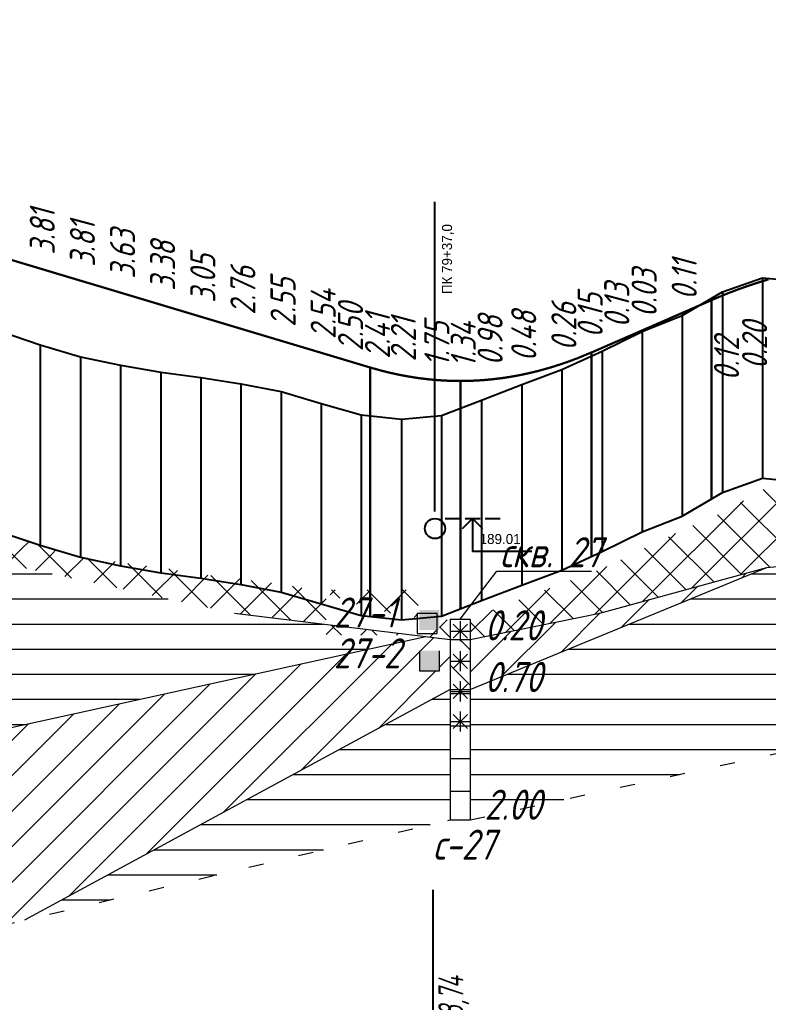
# Model space of a CAD drawing. Extents: x 2172 to 5772, y -842 to -248.
# Drawn here: x 4102.5 to 4177.2, y -550.6 to -452.6 of the extents above; entities that cross this region are included whole.
import ezdxf

# ---------------------------------------------------------------- set-up
doc = ezdxf.new("R2010")
doc.units = 0
doc.header["$MEASUREMENT"] = 0
for name, pattern in [('CONTI', [0]), ('STROT', [1.7, 0.5, -1.2]), ('TP0', [0])]:
    doc.linetypes.add(name, pattern=pattern)
doc.layers.get('0').update_dxf_attribs({"linetype": 'CONTINUOUS'})
doc.layers.add('геология', color=7, linetype='CONTINUOUS', lineweight=20)
doc.layers.add('КРАСНЫЙ_ПРОФИЛЬ', color=1, linetype='CONTINUOUS', lineweight=30)
for name, color, linetype in [('ДИНАМИЧЕСКИЕ_КОММУНИКАЦИИ', 7, 'CONTINUOUS'), ('РАБОЧИЕ_ОТМЕТКИ', 1, 'CONTINUOUS'), ('ЧЕРНЫЙ_ПРОФИЛЬ', 7, 'CONTINUOUS')]:
    doc.layers.add(name, color=color, linetype=linetype)
doc.styles.add('eskd', font='spds.shx', dxfattribs={"width": 1.2, "oblique": 15})
doc.styles.add('ГОСТ', font='gost.TTF', dxfattribs={"oblique": 15, "height": 1})
pattern_1 = [(45, (2171.596, -930.374), (-1.767767, 1.767767), []), (135, (2171.596, -930.374), (-1.767767, -1.767767), [])]
pattern_2 = [(180, (2171.596, -930.374), (-4e-16, -2.5), [])]

# ---------------------------------------------------------------- blocks, each defined once
blk = doc.blocks.new('*U23')
at = {"layer": 'ДИНАМИЧЕСКИЕ_КОММУНИКАЦИИ', "color": 0}
blk.add_circle((0, 0), 1, dxfattribs=at)
blk = doc.blocks.new('*U24')
at = {"layer": 'ДИНАМИЧЕСКИЕ_КОММУНИКАЦИИ', "color": 0}
blk.add_text('189.01', height=1, dxfattribs=at).set_placement((4.45, -2.54))

msp = doc.modelspace()

# ---------------------------------------------------------------- hatches: boundary and pattern name
at = {"layer": 'геология', "linetype": 'Continuous'}
h = msp.add_hatch(dxfattribs=at)
h.set_pattern_fill('ANSI37', color=1, scale=20, style=0)
h.set_pattern_definition(pattern_1)
h.paths.add_polyline_path([(3405.267, -478.182), (3404.596, -478.133), (3400.596, -477.873), (3396.596, -477.713), (3396.596, -486.362), (3405.267, -485.254)])
h.paths.add_polyline_path([(3402.131, -482.338), (3403.131, -480.338), (3404.131, -482.338)], flags=16)
h.paths.add_polyline_path([(3440.596, -480.663), (3436.596, -480.643), (3432.596, -480.453), (3428.596, -480.213), (3424.596, -479.863), (3420.596, -479.443), (3416.596, -479.183), (3412.596, -478.813), (3408.596, -478.423), (3407.267, -478.327), (3407.267, -485.254), (3409.284, -485.477), (3425.711, -483.159)])
edge = h.paths.add_edge_path()
edge.add_arc((3443.903, -483.455), 3.89, 132.66073, 180, ccw=False)
edge.add_line((3441.267, -480.594), (3440.596, -480.663))
edge.add_line((3440.596, -480.663), (3425.711, -483.159))
edge.add_line((3425.711, -483.159), (3409.284, -485.477))
edge.add_line((3409.284, -485.477), (3420.785, -486.746))
edge.add_line((3420.785, -486.746), (3435.888, -487.42))
edge.add_line((3435.888, -487.42), (3442.45, -487.064))
edge.add_arc((3443.903, -483.455), 3.89, 180, 248.05701, ccw=False)
edge = h.paths.add_edge_path()
edge.add_line((3464.948, -478.887), (3464.596, -478.903))
edge.add_line((3464.596, -478.903), (3460.596, -479.333))
edge.add_line((3460.596, -479.333), (3456.596, -479.423))
edge.add_line((3456.596, -479.423), (3452.596, -479.603))
edge.add_line((3452.596, -479.603), (3448.596, -479.873))
edge.add_line((3448.596, -479.873), (3445.919, -480.127))
edge.add_arc((3443.903, -483.455), 3.89, 0, 58.80215, ccw=False)
edge.add_arc((3443.903, -483.455), 3.89, -61.84134, 0, ccw=False)
edge.add_line((3445.739, -486.885), (3464.948, -485.842))
edge.add_line((3464.948, -485.842), (3464.948, -478.887))
h.paths.add_polyline_path([(3461.812, -481.89), (3462.812, -479.89), (3463.812, -481.89)], flags=16)
h.paths.add_polyline_path([(3500.167, -481.801), (3501.185, -481.582), (3484.599, -479.884), (3470.596, -478.658), (3468.596, -478.723), (3466.948, -478.797), (3466.948, -485.842), (3481.991, -484.784)])
h.paths.add_polyline_path([(3525.2, -476.394), (3525.2, -473.612), (3524.596, -473.743), (3520.596, -474.423), (3516.596, -474.703), (3512.596, -474.913), (3508.596, -475.243), (3504.596, -475.913), (3500.596, -476.593), (3496.596, -477.113), (3492.596, -477.363), (3488.596, -477.483), (3484.596, -477.873), (3480.596, -478.333), (3476.596, -478.473), (3472.596, -478.593), (3470.596, -478.658), (3484.599, -479.884), (3501.185, -481.582)])
edge = h.paths.add_edge_path()
edge.add_line((3548.314, -469.314), (3559.526, -467.644))
edge.add_arc((3562.697, -465.391), 3.89, 180, 215.39555, ccw=False)
edge.add_arc((3562.697, -465.391), 3.89, 161.14887, 180, ccw=False)
edge.add_line((3559.015, -464.134), (3556.596, -464.563))
edge.add_line((3556.596, -464.563), (3552.596, -465.303))
edge.add_line((3552.596, -465.303), (3548.596, -466.213))
edge.add_line((3548.596, -466.213), (3544.596, -467.473))
edge.add_line((3544.596, -467.473), (3540.596, -468.883))
edge.add_line((3540.596, -468.883), (3536.596, -470.423))
edge.add_line((3536.596, -470.423), (3532.596, -471.793))
edge.add_line((3532.596, -471.793), (3528.596, -472.873))
edge.add_line((3528.596, -472.873), (3526.2, -473.394))
edge.add_line((3526.2, -473.394), (3527.2, -473.394))
edge.add_line((3527.2, -473.394), (3527.2, -476.394))
edge.add_line((3527.2, -476.394), (3548.314, -469.314))
edge = h.paths.add_edge_path()
edge.add_line((3585.882, -460.532), (3586.882, -460.532))
edge.add_line((3586.882, -460.532), (3584.596, -459.903))
edge.add_line((3584.596, -459.903), (3580.596, -460.233))
edge.add_line((3580.596, -460.233), (3576.596, -460.873))
edge.add_line((3576.596, -460.873), (3572.596, -461.673))
edge.add_line((3572.596, -461.673), (3568.596, -462.583))
edge.add_line((3568.596, -462.583), (3565.828, -463.081))
edge.add_arc((3562.697, -465.391), 3.89, 0, 36.41285, ccw=False)
edge.add_arc((3562.697, -465.391), 3.89, -18.45109, 0, ccw=False)
edge.add_line((3566.388, -466.622), (3567.586, -466.443))
edge.add_line((3567.586, -466.443), (3585.882, -464.532))
edge.add_line((3585.882, -464.532), (3585.882, -460.532))
h.paths.add_polyline_path([(3634.596, -458.348), (3632.596, -458.463), (3628.596, -458.683), (3624.596, -458.983), (3620.596, -459.043), (3616.596, -459.013), (3612.596, -459.053), (3608.596, -458.803), (3604.596, -458.983), (3600.596, -459.023), (3596.596, -459.133), (3592.596, -459.913), (3588.596, -461.003), (3587.882, -460.807), (3587.882, -464.532), (3597.884, -463.519), (3610.138, -463.416)])
h.paths.add_polyline_path([(3645.468, -457.654), (3644.596, -457.663), (3640.596, -457.863), (3636.596, -458.233), (3634.596, -458.348), (3610.138, -463.416), (3645.468, -467.644)])
edge = h.paths.add_edge_path(flags=16)
edge.add_arc((3638.824, -462.307), 3.89, 0, 360)
h.paths.add_polyline_path([(3706.05, -458.358), (3704.596, -458.293), (3700.596, -458.143), (3696.596, -458.003), (3692.596, -457.893), (3688.596, -458.063), (3684.596, -458.033), (3680.596, -457.893), (3676.596, -458.023), (3672.596, -458.163), (3668.596, -458.183), (3664.596, -458.083), (3660.596, -458.113), (3656.596, -457.953), (3652.596, -457.663), (3648.596, -457.623), (3647.468, -457.634), (3647.468, -467.644), (3706.05, -467.403)])
edge = h.paths.add_edge_path(flags=16)
edge.add_arc((3683.604, -462.78), 3.89, 0, 360)
h.paths.add_polyline_path([(3720.596, -459.093), (3716.596, -458.823), (3712.596, -458.693), (3708.596, -458.473), (3708.05, -458.448), (3708.05, -467.403), (3734.615, -466.676), (3747.858, -465.002)])
edge = h.paths.add_edge_path()
edge.add_arc((3752.214, -460.639), 3.89, 0, 180, ccw=False)
edge.add_arc((3752.214, -460.639), 3.89, -85.46142, 0, ccw=False)
edge.add_line((3752.522, -464.518), (3763.327, -463.749))
edge.add_line((3763.327, -463.749), (3763.327, -463.574))
edge.add_line((3763.327, -463.574), (3765.327, -463.574))
edge.add_line((3765.327, -463.574), (3765.327, -463.615))
edge.add_line((3765.327, -463.615), (3766.254, -463.541))
edge.add_line((3766.254, -463.541), (3766.254, -455.726))
edge.add_line((3766.254, -455.726), (3764.596, -456.033))
edge.add_line((3764.596, -456.033), (3760.596, -456.453))
edge.add_line((3760.596, -456.453), (3756.596, -456.303))
edge.add_line((3756.596, -456.303), (3752.596, -456.423))
edge.add_line((3752.596, -456.423), (3748.596, -456.893))
edge.add_line((3748.596, -456.893), (3744.596, -457.603))
edge.add_line((3744.596, -457.603), (3740.596, -458.673))
edge.add_line((3740.596, -458.673), (3736.596, -459.363))
edge.add_line((3736.596, -459.363), (3732.596, -459.453))
edge.add_line((3732.596, -459.453), (3728.596, -459.413))
edge.add_line((3728.596, -459.413), (3724.596, -459.393))
edge.add_line((3724.596, -459.393), (3720.596, -459.093))
edge.add_line((3720.596, -459.093), (3747.858, -465.002))
edge.add_line((3747.858, -465.002), (3752.223, -464.655))
edge.add_line((3752.223, -464.655), (3752.214, -464.53))
edge.add_arc((3752.214, -460.639), 3.89, 180, 270, ccw=False)
h.paths.add_polyline_path([(3813.724, -455.382), (3812.596, -455.413), (3808.596, -455.433), (3804.596, -455.213), (3800.596, -454.853), (3796.596, -454.493), (3792.596, -454.183), (3788.596, -454.003), (3784.596, -453.913), (3780.596, -454.053), (3776.596, -454.463), (3772.596, -454.923), (3768.596, -455.293), (3767.254, -455.541), (3768.254, -455.541), (3768.254, -463.541), (3780.697, -462.701)])
edge = h.paths.add_edge_path(flags=16)
edge.add_arc((3782.49, -458.065), 3.89, 0, 360)
edge = h.paths.add_edge_path()
edge.add_arc((3854.726, -455.452), 3.89, 135.36891, 180, ccw=False)
edge.add_line((3851.958, -452.719), (3848.596, -452.643))
edge.add_line((3848.596, -452.643), (3844.596, -452.603))
edge.add_line((3844.596, -452.603), (3840.596, -452.903))
edge.add_line((3840.596, -452.903), (3836.596, -453.893))
edge.add_line((3836.596, -453.893), (3832.596, -454.573))
edge.add_line((3832.596, -454.573), (3828.596, -454.963))
edge.add_line((3828.596, -454.963), (3826.15, -455.11))
edge.add_line((3826.15, -455.11), (3826.15, -460.17))
edge.add_line((3826.15, -460.17), (3841.287, -458.304))
edge.add_line((3841.287, -458.304), (3852.176, -458.39))
edge.add_arc((3854.726, -455.452), 3.89, 180, 229.03626, ccw=False)
edge = h.paths.add_edge_path()
edge.add_line((3884.302, -455.276), (3880.596, -455.063))
edge.add_line((3880.596, -455.063), (3876.596, -454.933))
edge.add_line((3876.596, -454.933), (3872.596, -454.643))
edge.add_line((3872.596, -454.643), (3868.596, -454.173))
edge.add_line((3868.596, -454.173), (3864.596, -453.443))
edge.add_line((3864.596, -453.443), (3860.596, -453.053))
edge.add_line((3860.596, -453.053), (3857.72, -452.967))
edge.add_arc((3854.726, -455.452), 3.89, 0, 39.70056, ccw=False)
edge.add_arc((3854.726, -455.452), 3.89, 310.06107, 360, ccw=False)
edge.add_line((3857.23, -458.429), (3860.234, -458.453))
edge.add_line((3860.234, -458.453), (3884.302, -459.327))
edge.add_line((3884.302, -459.327), (3884.302, -455.276))
h.paths.add_polyline_path([(3824.15, -455.206), (3820.596, -455.233), (3816.596, -455.303), (3813.724, -455.382), (3780.697, -462.701), (3799.733, -461.291), (3824.15, -460.17)])
edge = h.paths.add_edge_path()
edge.add_arc((3913.202, -457.585), 3.89, 151.55363, 180, ccw=False)
edge.add_line((3909.782, -455.732), (3908.596, -455.883))
edge.add_line((3908.596, -455.883), (3904.596, -456.003))
edge.add_line((3904.596, -456.003), (3900.596, -455.803))
edge.add_line((3900.596, -455.803), (3896.596, -455.633))
edge.add_line((3896.596, -455.633), (3892.596, -455.593))
edge.add_line((3892.596, -455.593), (3888.596, -455.483))
edge.add_line((3888.596, -455.483), (3886.302, -455.374))
edge.add_line((3886.302, -455.374), (3886.302, -459.327))
edge.add_line((3886.302, -459.327), (3909.967, -459.745))
edge.add_arc((3913.202, -457.585), 3.89, 180, 213.72918, ccw=False)
edge = h.paths.add_edge_path()
edge.add_line((3944.169, -454.535), (3940.596, -454.383))
edge.add_line((3940.596, -454.383), (3936.596, -454.473))
edge.add_line((3936.596, -454.473), (3932.596, -454.543))
edge.add_line((3932.596, -454.543), (3928.596, -454.653))
edge.add_line((3928.596, -454.653), (3924.596, -455.013))
edge.add_line((3924.596, -455.013), (3920.596, -455.023))
edge.add_line((3920.596, -455.023), (3916.596, -455.053))
edge.add_line((3916.596, -455.053), (3916.184, -455.086))
edge.add_arc((3913.202, -457.585), 3.89, 0, 39.96736, ccw=False)
edge.add_arc((3913.202, -457.585), 3.89, 331.00997, 360, ccw=False)
edge.add_line((3916.605, -459.471), (3944.169, -457.606))
edge.add_line((3944.169, -457.606), (3944.169, -454.535))
h.paths.add_polyline_path([(3955.822, -455.74), (3952.596, -455.433), (3948.596, -454.923), (3946.169, -454.699), (3946.169, -457.606), (3960.495, -459.32), (3972.664, -460.81)])
edge = h.paths.add_edge_path()
edge.add_line((3976.596, -458.233), (3972.596, -457.183))
edge.add_line((3972.596, -457.183), (3968.596, -456.943))
edge.add_line((3968.596, -456.943), (3964.596, -456.513))
edge.add_line((3964.596, -456.513), (3960.596, -456.003))
edge.add_line((3960.596, -456.003), (3956.596, -455.813))
edge.add_line((3956.596, -455.813), (3955.822, -455.74))
edge.add_line((3955.822, -455.74), (3972.664, -460.81))
edge.add_line((3972.664, -460.81), (3978.252, -462.862))
edge.add_arc((3982.017, -461.882), 3.89, 180, 194.594, ccw=False)
edge.add_arc((3982.017, -461.882), 3.89, 132.05321, 180, ccw=False)
edge.add_line((3979.411, -458.993), (3976.596, -458.233))
edge = h.paths.add_edge_path()
edge.add_line((4000.596, -466.723), (3996.596, -465.393))
edge.add_line((3996.596, -465.393), (3992.596, -463.943))
edge.add_line((3992.596, -463.943), (3988.596, -462.193))
edge.add_line((3988.596, -462.193), (3985.817, -461.047))
edge.add_arc((3982.017, -461.882), 3.89, 0, 12.39759, ccw=False)
edge.add_arc((3982.017, -461.882), 3.89, -54.92098, 0, ccw=False)
edge.add_line((3984.253, -465.066), (4002.839, -471.891))
edge.add_line((4002.839, -471.891), (4002.839, -467.891))
edge.add_line((4002.839, -467.891), (4003.839, -467.891))
edge.add_line((4003.839, -467.891), (4000.596, -466.723))
edge = h.paths.add_edge_path()
edge.add_line((4020.596, -473.983), (4016.596, -472.533))
edge.add_line((4016.596, -472.533), (4012.596, -471.073))
edge.add_line((4012.596, -471.073), (4008.596, -469.753))
edge.add_line((4008.596, -469.753), (4004.839, -468.26))
edge.add_line((4004.839, -468.26), (4004.839, -471.891))
edge.add_line((4004.839, -471.891), (4021.017, -478.079))
edge.add_line((4021.017, -478.079), (4035.656, -482.091))
edge.add_line((4035.656, -482.091), (4038.623, -483.604))
edge.add_arc((4042.418, -482.75), 3.89, 180, 192.67872, ccw=False)
edge.add_arc((4042.418, -482.75), 3.89, 125.22494, 180, ccw=False)
edge.add_line((4040.174, -479.572), (4036.596, -478.373))
edge.add_line((4036.596, -478.373), (4032.596, -477.403))
edge.add_line((4032.596, -477.403), (4028.596, -476.393))
edge.add_line((4028.596, -476.393), (4024.596, -475.273))
edge.add_line((4024.596, -475.273), (4020.596, -473.983))
edge = h.paths.add_edge_path()
edge.add_line((4064.596, -488.633), (4060.596, -487.153))
edge.add_line((4060.596, -487.153), (4056.596, -485.643))
edge.add_line((4056.596, -485.643), (4052.596, -484.193))
edge.add_line((4052.596, -484.193), (4048.596, -483.003))
edge.add_line((4048.596, -483.003), (4046.269, -482.194))
edge.add_arc((4042.418, -482.75), 3.89, 0, 8.20894, ccw=False)
edge.add_arc((4042.418, -482.75), 3.89, 293.27342, 360, ccw=False)
edge.add_line((4043.956, -486.324), (4068.765, -498.978))
edge.add_line((4068.765, -498.978), (4068.765, -489.845))
edge.add_line((4068.765, -489.845), (4068.596, -489.823))
edge.add_line((4068.596, -489.823), (4064.596, -488.633))
h.paths.add_polyline_path([(4080.596, -491.436), (4077.816, -489.352), (4072.596, -489.905), (4070.765, -490.11), (4070.765, -498.978), (4080.816, -500.779)])
h.paths.add_polyline_path([(4120.596, -507.923), (4117.295, -507.362), (4090.344, -503.679), (4099.367, -506.487), (4123.942, -511.8), (4145.46, -514.401), (4145.46, -512.445), (4144.596, -512.483), (4144.392, -512.462), (4144.392, -513.464), (4142.392, -513.464), (4142.392, -512.257), (4140.596, -512.073), (4136.596, -511.043), (4132.596, -509.633), (4128.596, -508.873), (4124.596, -508.393)])
h.paths.add_polyline_path([(4005.515, -475.739), (4014.254, -475.739), (4014.254, -471.235), (4005.515, -471.235)], flags=17)
h.paths.add_polyline_path([(4005.515, -472.711), (4014.254, -472.711), (4014.254, -468.207), (4005.515, -468.207)])
h.paths.add_polyline_path([(4071.441, -503.107), (4079.538, -503.107), (4079.538, -498.601), (4071.441, -498.601)])
h.paths.add_polyline_path([(4071.44, -499.807), (4080.181, -499.807), (4080.181, -495.301), (4071.44, -495.301)], flags=17)
h.paths.add_polyline_path([(4133.098, -513.97), (4142.267, -513.97), (4142.267, -509.464), (4133.098, -509.464)], flags=17)
h.paths.add_polyline_path([(4084.596, -495.373), (4082.176, -492.991), (4082.176, -501.136), (4090.344, -503.679), (4108.332, -506.137), (4104.596, -505.017), (4100.596, -503.671), (4096.596, -502.327), (4092.596, -500.616), (4088.596, -498.162)])
h.paths.add_polyline_path([(4081.856, -492.676), (4080.816, -491.653), (4080.816, -500.779), (4081.322, -500.87), (4081.856, -501.036)])
h.paths.add_polyline_path([(4082.176, -492.991), (4081.856, -492.676), (4081.856, -501.036), (4082.176, -501.136)])
h = msp.add_hatch(dxfattribs=at)
h.set_pattern_fill('ANSI31', scale=20, angle=135, style=0)
h.set_pattern_definition(pattern_2)
h.paths.add_polyline_path([(4123.942, -511.8), (4099.367, -506.487), (4082.176, -503.777), (4082.176, -527.472), (4143.028, -514.107)])
h.paths.add_polyline_path([(4081.856, -503.727), (4080.816, -503.563), (4080.816, -527.771), (4081.856, -527.542)])
h.paths.add_polyline_path([(4082.176, -503.777), (4081.856, -503.727), (4081.856, -527.542), (4082.176, -527.472)])
h.paths.add_polyline_path([(4080.816, -503.563), (4070.765, -501.978), (4070.765, -529.978), (4080.816, -527.771)])
h.paths.add_polyline_path([(4068.765, -501.978), (4042.939, -491.047), (4041.943, -494.227, -0.414214), (4045.833, -498.118, -1), (4038.052, -498.118, -0.414214), (4041.943, -494.227), (4042.939, -491.047), (4036.001, -488.111), (4004.839, -474.891), (4004.839, -492.891), (4036.802, -521.434), (4068.765, -529.978)])
h.paths.add_polyline_path([(4064.595, -513.978, -1), (4056.814, -513.978, -1)], flags=16)
h.paths.add_polyline_path([(4002.839, -474.891), (3955.011, -458.664), (3946.169, -457.606), (3946.169, -474.606), (4002.839, -492.891)])
h.paths.add_polyline_path([(3999.883, -485.941), (4001.883, -485.941), (4001.883, -487.941), (3999.883, -487.941)], flags=16)
h.paths.add_polyline_path([(3977.24, -476.185, -1), (3985.021, -476.185, -1)], flags=16)
h.paths.add_polyline_path([(4133.098, -513.97), (4142.267, -513.97), (4142.267, -509.464), (4133.098, -509.464)], flags=24)
h.paths.add_polyline_path([(4133.098, -518.043), (4142.911, -518.043), (4142.911, -513.537), (4133.098, -513.537)], flags=25)
h.paths.add_polyline_path([(4071.441, -530.883), (4080.18, -530.883), (4080.18, -526.38), (4071.441, -526.38)], flags=9)
h.paths.add_polyline_path([(4071.441, -503.107), (4079.538, -503.107), (4079.538, -498.601), (4071.441, -498.601)], flags=9)
h.paths.add_polyline_path([(4058.719, -516.028), (4062.954, -516.028), (4062.954, -511.524), (4058.719, -511.524)], flags=8)
h.paths.add_polyline_path([(4005.515, -493.515), (4014.041, -493.515), (4014.041, -489.009), (4005.515, -489.009)], flags=24)
h.paths.add_polyline_path([(4000.363, -497.503), (4009.746, -497.503), (4009.746, -492.996), (4000.363, -492.996)], flags=9)
h.paths.add_polyline_path([(3990.589, -488.448), (3999.973, -488.448), (3999.973, -483.941), (3990.589, -483.941)], flags=24)
h.paths.add_polyline_path([(3979.145, -478.234), (3983.38, -478.234), (3983.38, -473.731), (3979.145, -473.731)], flags=8)
h.paths.add_polyline_path([(3946.844, -475.339), (3955.584, -475.339), (3955.584, -470.833), (3946.844, -470.833)], flags=24)
h.paths.add_polyline_path([(3941.692, -479.327), (3951.29, -479.327), (3951.29, -474.82), (3941.692, -474.82)], flags=9)
h = msp.add_hatch(dxfattribs=at)
h.set_pattern_fill('ANSI31', scale=20, style=0)
h.set_pattern_definition([(45, (4158.468, -513.7168), (-1.767767, 1.767767), [])])
h.paths.add_polyline_path([(4177.043, -507.226), (4160.379, -511.776), (4147.46, -514.401), (4147.46, -519.401)])
h.paths.add_polyline_path([(3984.253, -465.066, -0.52326), (3978.252, -462.862), (3972.664, -460.81), (3960.495, -459.32), (3955.011, -458.664), (4002.839, -474.891), (4002.839, -471.891)])
h.paths.add_polyline_path([(4021.017, -478.079), (4004.839, -471.891), (4004.839, -474.891), (4036.001, -488.111), (4068.765, -501.978), (4068.765, -498.978), (4043.956, -486.324, -0.469471), (4038.623, -483.604), (4035.656, -482.091)])
h.paths.add_polyline_path([(4080.816, -500.779), (4070.765, -498.978), (4070.765, -501.978), (4080.816, -503.563)])
h.paths.add_polyline_path([(4081.856, -501.036), (4081.322, -500.87), (4080.816, -500.779), (4080.816, -503.563), (4081.856, -503.727)])
h.paths.add_polyline_path([(4082.176, -501.136), (4081.856, -501.036), (4081.856, -503.727), (4082.176, -503.777)])
h.paths.add_polyline_path([(4082.176, -501.136), (4082.176, -503.777), (4099.367, -506.487)])
h.paths.add_polyline_path([(4036.802, -521.434), (4066.509, -547.963), (4067.809, -547.963), (4067.809, -549.124), (4068.765, -549.978), (4068.765, -529.978)])
h.paths.add_polyline_path([(4064.595, -535.901, -1), (4056.814, -535.901, -1)], flags=16)
h.paths.add_polyline_path([(4080.816, -527.771), (4070.765, -529.978), (4070.765, -549.978), (4080.816, -547.613)])
h.paths.add_polyline_path([(4081.856, -527.542), (4080.816, -527.771), (4080.816, -547.613), (4081.856, -547.368)])
h.paths.add_polyline_path([(4082.176, -527.472), (4081.856, -527.542), (4081.856, -547.368), (4082.176, -547.293)])
h.paths.add_polyline_path([(4145.46, -519.401), (4145.46, -514.401), (4143.028, -514.107), (4082.176, -527.472), (4082.176, -547.293), (4103.031, -542.386)])
h.paths.add_polyline_path([(4142.392, -517.537), (4142.392, -515.537), (4144.392, -515.537), (4144.392, -517.537)], flags=16)
h.paths.add_polyline_path([(4005.515, -475.739), (4014.254, -475.739), (4014.254, -471.235), (4005.515, -471.235)], flags=9)
h.paths.add_polyline_path([(4071.441, -503.107), (4079.538, -503.107), (4079.538, -498.601), (4071.441, -498.601)], flags=9)
h.paths.add_polyline_path([(4058.719, -537.95), (4062.74, -537.95), (4062.74, -533.447), (4058.719, -533.447)], flags=8)
h.paths.add_polyline_path([(4071.441, -530.883), (4080.18, -530.883), (4080.18, -526.38), (4071.441, -526.38)], flags=9)
h.paths.add_polyline_path([(4071.441, -550.477), (4080.181, -550.477), (4080.181, -545.971), (4071.441, -545.971)], flags=9)
h.paths.add_polyline_path([(4133.098, -518.043), (4142.911, -518.043), (4142.911, -513.537), (4133.098, -513.537)], flags=9)
h.paths.add_polyline_path([(4148.136, -520.406), (4156.875, -520.406), (4156.875, -515.902), (4148.136, -515.902)], flags=9)
h.paths.add_polyline_path([(4148.136, -515.254), (4156.876, -515.254), (4156.876, -510.747), (4148.136, -510.747)], flags=24)
h = msp.add_hatch(dxfattribs=at)
h.set_pattern_fill('ANSI37', color=1, scale=20, style=0)
h.set_pattern_definition(pattern_1)
edge = h.paths.add_edge_path()
edge.add_arc((4184.64, -501.943), 3.89, 0, 360)
h.paths.add_polyline_path([(4206.34, -499.612), (4204.596, -499.543), (4200.596, -499.283), (4196.596, -498.823), (4192.596, -498.273), (4188.596, -497.573), (4184.596, -497.553), (4180.596, -497.833), (4176.596, -499.503), (4172.596, -501.773), (4168.596, -503.503), (4164.596, -505.423), (4160.596, -507.373), (4156.596, -508.833), (4152.596, -510.323), (4148.596, -511.893), (4147.966, -512.128), (4147.46, -512.401), (4147.46, -514.401), (4160.379, -511.776), (4177.043, -507.226), (4206.34, -504.612)])
h = msp.add_hatch(dxfattribs=at)
h.set_pattern_fill('ANSI31', scale=20, angle=135, style=0)
h.set_pattern_definition(pattern_2)
h.paths.add_polyline_path([(4356.596, -525.134), (4329.219, -527.478), (4329.219, -533.478), (4356.596, -535.259)])
h.paths.add_polyline_path([(4327.219, -527.478), (4300.942, -523.328, -0.207078), (4302.169, -526.164, -0.285159), (4300.004, -529.65), (4327.219, -533.478)])
h.paths.add_polyline_path([(4296.619, -522.645), (4269.378, -518.343), (4269.378, -525.343), (4295.658, -529.039, -0.210979), (4294.388, -526.164, -0.290268)])
h.paths.add_polyline_path([(4226.977, -508.369), (4208.34, -504.612), (4208.34, -519.612), (4267.378, -525.343), (4267.378, -518.343)])
h.paths.add_polyline_path([(4206.34, -504.612), (4177.043, -507.226), (4147.46, -519.401), (4147.46, -532.401), (4206.34, -519.612)])
h.paths.add_polyline_path([(4181.228, -514.904, -1), (4189.009, -514.904, -1)], flags=16)
h.paths.add_polyline_path([(4329.895, -534.211), (4338.635, -534.211), (4338.635, -529.705), (4329.895, -529.705)], flags=25)
h.paths.add_polyline_path([(4329.895, -528.141), (4337.99, -528.141), (4337.99, -523.638), (4329.895, -523.638)], flags=9)
h.paths.add_polyline_path([(4270.054, -526.077), (4278.794, -526.077), (4278.794, -521.57), (4270.054, -521.57)], flags=25)
h.paths.add_polyline_path([(4209.016, -520.345), (4217.756, -520.345), (4217.756, -515.839), (4209.016, -515.839)], flags=25)
h.paths.add_polyline_path([(4183.133, -516.953), (4187.368, -516.953), (4187.368, -512.45), (4183.133, -512.45)], flags=8)
h.paths.add_polyline_path([(4148.136, -520.406), (4156.875, -520.406), (4156.875, -515.902), (4148.136, -515.902)], flags=24)
h.paths.add_polyline_path([(4148.136, -533.135), (4156.876, -533.135), (4156.876, -528.628), (4148.136, -528.628)], flags=9)
at = {"layer": 'геология', "ltscale": 7}
for points in [[(4144.392, -513.464), (4144.392, -511.464), (4142.392, -511.464), (4142.392, -513.464)], [(4144.392, -517.537), (4144.392, -515.537), (4142.392, -515.537), (4142.392, -517.537)]]:
    msp.add_hatch(color=7, dxfattribs=at).paths.add_polyline_path(points)
at = {"layer": 'геология', "linetype": 'Continuous'}
h = msp.add_hatch(dxfattribs=at)
h.set_pattern_fill('ANSI31', scale=20, angle=90, style=0)
h.set_pattern_definition([(135, (5830.9927, -2976.7894), (-1.767767, -1.767767), [])])
h.paths.add_polyline_path([(4147.46, -514.401), (4145.46, -514.401), (4145.46, -519.401), (4147.46, -519.401)])
h = msp.add_hatch(dxfattribs=at)
h.set_pattern_fill('ANSI31', scale=20, angle=135, style=0)
h.set_pattern_definition(pattern_2)
h.paths.add_polyline_path([(4145.46, -532.401), (4145.46, -519.401), (4103.031, -542.386)])
h = msp.add_hatch(dxfattribs=at)
h.set_pattern_fill('ANSI31', scale=26, angle=135, style=0)
h.set_pattern_definition([(180, (5830.9927, -2976.7894), (-7e-16, -3.25), [])])
h.paths.add_polyline_path([(4147.46, -519.401), (4145.46, -519.401), (4145.46, -532.401), (4147.46, -532.401)])

# ---------------------------------------------------------------- linework, layer by layer
at = {"linetype": 'TP0'}
msp.add_line((4143.777, -579.762), (4143.777, -539.377), dxfattribs=at)
at = {"layer": 'геология', "color": 7, "linetype": 'Continuous'}
for p, q in [((4177.043, -507.226), (4206.34, -504.612)), ((4147.46, -519.401), (4177.043, -507.226)), ((4160.379, -511.776), (4177.043, -507.226)), ((4146.46, -512.401), (4150.106, -507.601)), ((4150.106, -507.601), (4159.55, -507.601)), ((4123.942, -511.8), (4145.46, -514.401)), ((4145.46, -512.401), (4147.46, -512.401)), ((4147.46, -514.401), (4160.379, -511.776)), ((4070.765, -529.978), (4143.028, -514.107)), ((4145.46, -514.401), (4147.46, -514.401)), ((4145.46, -514.401), (4147.46, -514.401)), ((4145.46, -519.401), (4103.031, -542.386)), ((4145.46, -519.401), (4147.46, -519.401)), ((4145.46, -532.401), (4147.46, -532.401)), ((4145.46, -532.401), (4147.46, -532.401)), ((4145.46, -532.401), (4147.46, -532.401))]:
    msp.add_line(p, q, dxfattribs=at)
at = {"layer": 'геология', "color": 7, "ltscale": 7}
for p, q in [((4144.156, -511.827), (4142.156, -511.827)), ((4142.156, -511.827), (4142.156, -513.827)), ((4144.156, -513.827), (4144.156, -511.827)), ((4142.156, -513.827), (4144.156, -513.827)), ((4142.392, -515.537), (4142.392, -517.537)), ((4144.392, -517.537), (4144.392, -515.537)), ((4142.392, -517.537), (4144.392, -517.537))]:
    msp.add_line(p, q, dxfattribs=at)
at = {"layer": 'геология', "color": 7, "linetype": 'Continuous', "ltscale": 5}
for p, q in [((4145.46, -512.401), (4145.46, -532.401)), ((4147.46, -512.401), (4147.46, -532.401))]:
    msp.add_line(p, q, dxfattribs=at)
at = {"layer": 'геология', "color": 1, "linetype": 'Continuous'}
for p, q in [((4145.755, -514.291), (4147.169, -512.877)), ((4147.169, -514.291), (4145.755, -512.877)), ((4146.462, -512.584), (4146.462, -514.584)), ((4145.462, -513.584), (4147.462, -513.584)), ((4145.755, -517.291), (4147.169, -515.877)), ((4147.169, -517.291), (4145.755, -515.877)), ((4146.462, -515.584), (4146.462, -517.584)), ((4145.462, -516.584), (4147.462, -516.584)), ((4145.755, -520.291), (4147.169, -518.877)), ((4147.169, -520.291), (4145.755, -518.877)), ((4146.462, -518.584), (4146.462, -520.584)), ((4145.462, -519.584), (4147.462, -519.584)), ((4145.755, -523.291), (4147.169, -521.877)), ((4147.169, -523.291), (4145.755, -521.877)), ((4146.462, -521.584), (4146.462, -523.584)), ((4145.462, -522.584), (4147.462, -522.584))]:
    msp.add_line(p, q, dxfattribs=at)
at = {"layer": 'геология', "color": 7, "linetype": 'STROT', "ltscale": 3}
for p, q in [((4147.46, -532.401), (4206.34, -519.612)), ((4070.765, -549.978), (4145.46, -532.401))]:
    msp.add_line(p, q, dxfattribs=at)
at = {"layer": 'ДИНАМИЧЕСКИЕ_КОММУНИКАЦИИ', "color": 7}
for points in [[(4143.943, -501.651), (4143.943, -470.761)], [(4144.943, -502.351), (4146.443, -502.351)], [(4146.693, -503.351), (4147.693, -502.351), (4148.693, -503.351)], [(4146.943, -502.351), (4148.443, -502.351)], [(4147.693, -502.351), (4147.693, -505.591), (4153.593, -505.591)], [(4148.943, -502.351), (4150.443, -502.351)]]:
    msp.add_lwpolyline(points, dxfattribs=at)
at = {"layer": 'КРАСНЫЙ_ПРОФИЛЬ'}
for p, q in [((4060.507, -464.19), (4137.472, -487.282)), ((4159.544, -485.785), (4171.518, -480.568)), ((4171.518, -480.568), (4171.518, -500.331)), ((4159.544, -485.785), (4159.544, -506.078)), ((4137.472, -487.282), (4137.472, -512.107)), ((4146.473, -488.633), (4146.473, -511.307))]:
    msp.add_line(p, q, dxfattribs=at)
for points in [[(4171.518, -480.568), (4171.558, -480.55), (4171.598, -480.533), (4171.638, -480.516), (4171.678, -480.498), (4171.718, -480.481), (4171.758, -480.464), (4171.798, -480.447), (4171.838, -480.43), (4171.878, -480.413), (4171.918, -480.396), (4171.958, -480.379), (4171.998, -480.362), (4172.038, -480.345), (4172.077, -480.328), (4172.117, -480.311), (4172.157, -480.294), (4172.197, -480.278), (4172.237, -480.261), (4172.277, -480.244), (4172.317, -480.228), (4172.357, -480.211), (4172.397, -480.195), (4172.437, -480.178), (4172.477, -480.162), (4172.499, -480.153), (4172.517, -480.145), (4172.557, -480.129), (4172.597, -480.113), (4172.637, -480.096), (4172.676, -480.08), (4172.716, -480.064), (4172.756, -480.048), (4172.796, -480.032), (4172.836, -480.016), (4172.876, -480), (4172.916, -479.984), (4172.956, -479.968), (4172.996, -479.952), (4173.036, -479.936), (4173.076, -479.92), (4173.116, -479.904), (4173.156, -479.888), (4173.196, -479.873), (4173.236, -479.857), (4173.275, -479.841), (4173.315, -479.826), (4173.355, -479.81), (4173.395, -479.795), (4173.435, -479.779), (4173.475, -479.764), (4173.515, -479.749), (4173.555, -479.733), (4173.595, -479.718), (4173.635, -479.703), (4173.675, -479.687), (4173.715, -479.672), (4173.755, -479.657), (4173.795, -479.642), (4173.835, -479.627), (4173.874, -479.612), (4173.914, -479.597), (4173.954, -479.582), (4173.994, -479.567), (4174.034, -479.552), (4174.074, -479.537), (4174.114, -479.523), (4174.154, -479.508), (4174.194, -479.493), (4174.234, -479.479), (4174.274, -479.464), (4174.314, -479.449), (4174.354, -479.435), (4174.394, -479.42), (4174.434, -479.406), (4174.473, -479.391), (4174.513, -479.377), (4174.553, -479.363), (4174.593, -479.348), (4174.633, -479.334), (4174.673, -479.32), (4174.713, -479.306), (4174.753, -479.292), (4174.793, -479.278), (4174.833, -479.264), (4174.873, -479.25), (4174.913, -479.236), (4174.953, -479.222), (4174.993, -479.208), (4175.033, -479.194), (4175.072, -479.18), (4175.112, -479.166), (4175.152, -479.153), (4175.192, -479.139), (4175.232, -479.125), (4175.272, -479.112), (4175.312, -479.098), (4175.352, -479.085), (4175.392, -479.071), (4175.432, -479.058), (4175.472, -479.044), (4175.512, -479.031), (4175.552, -479.018), (4175.592, -479.005), (4175.632, -478.991), (4175.672, -478.978), (4175.711, -478.965), (4175.751, -478.952), (4175.791, -478.939), (4175.831, -478.926), (4175.871, -478.913), (4175.911, -478.9), (4175.951, -478.887), (4175.991, -478.874), (4176.031, -478.861), (4176.071, -478.848), (4176.111, -478.836), (4176.151, -478.823), (4176.191, -478.81), (4176.231, -478.798), (4176.271, -478.785), (4176.31, -478.773), (4176.35, -478.76), (4176.39, -478.748), (4176.43, -478.735), (4176.47, -478.723), (4176.499, -478.714), (4176.51, -478.711), (4176.55, -478.698), (4176.59, -478.686), (4176.63, -478.674), (4176.67, -478.662), (4176.71, -478.649), (4176.75, -478.637), (4176.79, -478.625), (4176.83, -478.613), (4176.87, -478.601), (4176.909, -478.589), (4176.949, -478.578), (4176.989, -478.566), (4177.029, -478.554), (4177.069, -478.542), (4177.109, -478.53), (4177.149, -478.519), (4177.189, -478.507)], [(4137.472, -487.282), (4137.512, -487.294), (4137.552, -487.306), (4137.592, -487.318), (4137.632, -487.33), (4137.672, -487.342), (4137.712, -487.353), (4137.752, -487.365), (4137.792, -487.377), (4137.832, -487.388), (4137.872, -487.4), (4137.912, -487.411), (4137.952, -487.422), (4137.992, -487.434), (4138.031, -487.445), (4138.071, -487.456), (4138.111, -487.467), (4138.151, -487.479), (4138.191, -487.49), (4138.231, -487.501), (4138.271, -487.512), (4138.311, -487.523), (4138.351, -487.533), (4138.391, -487.544), (4138.431, -487.555), (4138.471, -487.566), (4138.511, -487.576), (4138.551, -487.587), (4138.591, -487.597), (4138.631, -487.608), (4138.671, -487.618), (4138.711, -487.629), (4138.751, -487.639), (4138.791, -487.649), (4138.831, -487.659), (4138.871, -487.67), (4138.911, -487.68), (4138.951, -487.69), (4138.991, -487.7), (4139.031, -487.71), (4139.071, -487.72), (4139.111, -487.729), (4139.151, -487.739), (4139.191, -487.749), (4139.231, -487.759), (4139.271, -487.768), (4139.311, -487.778), (4139.351, -487.787), (4139.391, -487.797), (4139.431, -487.806), (4139.471, -487.816), (4139.511, -487.825), (4139.551, -487.834), (4139.591, -487.843), (4139.631, -487.853), (4139.671, -487.862), (4139.711, -487.871), (4139.751, -487.88), (4139.791, -487.889), (4139.831, -487.897), (4139.871, -487.906), (4139.911, -487.915), (4139.951, -487.924), (4139.991, -487.932), (4140.031, -487.941), (4140.071, -487.95), (4140.111, -487.958), (4140.151, -487.967), (4140.191, -487.975), (4140.231, -487.983), (4140.271, -487.992), (4140.311, -488), (4140.351, -488.008), (4140.391, -488.016), (4140.431, -488.024), (4140.471, -488.032), (4140.499, -488.038), (4140.511, -488.04), (4140.551, -488.048), (4140.591, -488.056), (4140.631, -488.064), (4140.671, -488.072), (4140.711, -488.079), (4140.751, -488.087), (4140.791, -488.095), (4140.831, -488.102), (4140.871, -488.11), (4140.911, -488.117), (4140.951, -488.124), (4140.99, -488.132), (4141.03, -488.139), (4141.07, -488.146), (4141.11, -488.153), (4141.15, -488.161), (4141.19, -488.168), (4141.23, -488.175), (4141.27, -488.182), (4141.31, -488.189), (4141.35, -488.195), (4141.39, -488.202), (4141.43, -488.209), (4141.47, -488.216), (4141.51, -488.222), (4141.55, -488.229), (4141.59, -488.235), (4141.63, -488.242), (4141.67, -488.248), (4141.71, -488.255), (4141.75, -488.261), (4141.79, -488.267), (4141.83, -488.273), (4141.87, -488.28), (4141.91, -488.286), (4141.95, -488.292), (4141.99, -488.298), (4142.03, -488.304), (4142.07, -488.31), (4142.11, -488.315), (4142.15, -488.321), (4142.19, -488.327), (4142.23, -488.333), (4142.27, -488.338), (4142.31, -488.344), (4142.35, -488.349), (4142.39, -488.355), (4142.43, -488.36), (4142.47, -488.366), (4142.51, -488.371), (4142.55, -488.376), (4142.59, -488.381), (4142.63, -488.387), (4142.67, -488.392), (4142.71, -488.397), (4142.75, -488.402), (4142.79, -488.407), (4142.83, -488.412), (4142.87, -488.416), (4142.91, -488.421), (4142.95, -488.426), (4142.99, -488.43), (4143.03, -488.435), (4143.07, -488.44), (4143.11, -488.444), (4143.15, -488.449), (4143.19, -488.453), (4143.23, -488.457), (4143.27, -488.462), (4143.31, -488.466), (4143.35, -488.47), (4143.39, -488.474), (4143.43, -488.478), (4143.47, -488.482), (4143.51, -488.486), (4143.55, -488.49), (4143.59, -488.494), (4143.63, -488.498), (4143.67, -488.502), (4143.71, -488.505), (4143.75, -488.509), (4143.79, -488.513), (4143.83, -488.516), (4143.87, -488.52), (4143.909, -488.523), (4143.949, -488.527), (4143.989, -488.53), (4144.029, -488.533), (4144.069, -488.536), (4144.109, -488.54), (4144.149, -488.543), (4144.189, -488.546), (4144.229, -488.549), (4144.269, -488.552), (4144.309, -488.555), (4144.349, -488.558), (4144.389, -488.56), (4144.429, -488.563), (4144.469, -488.566), (4144.499, -488.568), (4144.509, -488.568), (4144.549, -488.571), (4144.589, -488.574), (4144.629, -488.576), (4144.669, -488.578), (4144.709, -488.581), (4144.749, -488.583), (4144.789, -488.585), (4144.829, -488.588), (4144.869, -488.59), (4144.909, -488.592), (4144.949, -488.594), (4144.989, -488.596), (4145.029, -488.598), (4145.069, -488.6), (4145.109, -488.602), (4145.149, -488.603), (4145.189, -488.605), (4145.229, -488.607), (4145.269, -488.609), (4145.309, -488.61), (4145.349, -488.612), (4145.389, -488.613), (4145.429, -488.615), (4145.469, -488.616), (4145.509, -488.617), (4145.549, -488.618), (4145.589, -488.62), (4145.629, -488.621), (4145.669, -488.622), (4145.709, -488.623), (4145.749, -488.624), (4145.789, -488.625), (4145.829, -488.626), (4145.869, -488.627), (4145.909, -488.627), (4145.949, -488.628), (4145.989, -488.629), (4146.029, -488.629), (4146.069, -488.63), (4146.109, -488.63), (4146.149, -488.631), (4146.189, -488.631), (4146.229, -488.632), (4146.269, -488.632), (4146.309, -488.632), (4146.349, -488.632), (4146.389, -488.633), (4146.429, -488.633), (4146.469, -488.633), (4146.509, -488.633), (4146.549, -488.633), (4146.589, -488.632), (4146.629, -488.632), (4146.669, -488.632), (4146.709, -488.632), (4146.749, -488.631), (4146.789, -488.631), (4146.829, -488.631), (4146.868, -488.63), (4146.908, -488.63), (4146.948, -488.629), (4146.988, -488.628), (4147.028, -488.628), (4147.068, -488.627), (4147.108, -488.626), (4147.148, -488.625), (4147.188, -488.624), (4147.228, -488.623), (4147.268, -488.622), (4147.308, -488.621), (4147.348, -488.62), (4147.388, -488.619), (4147.428, -488.617), (4147.468, -488.616), (4147.508, -488.615), (4147.548, -488.613), (4147.588, -488.612), (4147.628, -488.61), (4147.668, -488.609), (4147.708, -488.607), (4147.748, -488.606), (4147.788, -488.604), (4147.828, -488.602), (4147.868, -488.6), (4147.908, -488.598), (4147.948, -488.596), (4147.988, -488.594), (4148.028, -488.592), (4148.068, -488.59), (4148.108, -488.588), (4148.148, -488.586), (4148.188, -488.584), (4148.228, -488.581), (4148.268, -488.579), (4148.308, -488.577), (4148.348, -488.574), (4148.388, -488.572), (4148.428, -488.569), (4148.468, -488.566), (4148.499, -488.564), (4148.508, -488.564), (4148.548, -488.561), (4148.588, -488.558), (4148.628, -488.555), (4148.668, -488.552), (4148.708, -488.549), (4148.748, -488.546), (4148.788, -488.543), (4148.828, -488.54), (4148.868, -488.537), (4148.908, -488.534), (4148.948, -488.531), (4148.988, -488.527), (4149.028, -488.524), (4149.068, -488.52), (4149.108, -488.517), (4149.148, -488.513), (4149.188, -488.51), (4149.228, -488.506), (4149.268, -488.502), (4149.308, -488.499), (4149.348, -488.495), (4149.388, -488.491), (4149.428, -488.487), (4149.468, -488.483), (4149.508, -488.479), (4149.548, -488.475), (4149.588, -488.471), (4149.628, -488.467), (4149.668, -488.463), (4149.708, -488.458), (4149.748, -488.454), (4149.787, -488.45), (4149.827, -488.445), (4149.867, -488.441), (4149.907, -488.436), (4149.947, -488.431), (4149.987, -488.427), (4150.027, -488.422), (4150.067, -488.417), (4150.107, -488.413), (4150.147, -488.408), (4150.187, -488.403), (4150.227, -488.398), (4150.267, -488.393), (4150.307, -488.388), (4150.347, -488.382), (4150.387, -488.377), (4150.427, -488.372), (4150.467, -488.367), (4150.507, -488.361), (4150.547, -488.356), (4150.587, -488.351), (4150.627, -488.345), (4150.667, -488.339), (4150.707, -488.334), (4150.747, -488.328), (4150.787, -488.322), (4150.827, -488.317), (4150.867, -488.311), (4150.907, -488.305), (4150.947, -488.299), (4150.987, -488.293), (4151.027, -488.287), (4151.067, -488.281), (4151.107, -488.275), (4151.147, -488.269), (4151.187, -488.262), (4151.227, -488.256), (4151.267, -488.25), (4151.307, -488.243), (4151.347, -488.237), (4151.387, -488.23), (4151.427, -488.224), (4151.467, -488.217), (4151.507, -488.21), (4151.547, -488.204), (4151.587, -488.197), (4151.627, -488.19), (4151.667, -488.183), (4151.707, -488.176), (4151.747, -488.169), (4151.787, -488.162), (4151.827, -488.155), (4151.867, -488.148), (4151.907, -488.141), (4151.947, -488.133), (4151.987, -488.126), (4152.027, -488.119), (4152.067, -488.111), (4152.107, -488.104), (4152.147, -488.096), (4152.187, -488.089), (4152.227, -488.081), (4152.267, -488.073), (4152.307, -488.065), (4152.347, -488.058), (4152.387, -488.05), (4152.427, -488.042), (4152.467, -488.034), (4152.499, -488.027), (4152.507, -488.026), (4152.547, -488.018), (4152.587, -488.01), (4152.627, -488.002), (4152.667, -487.993), (4152.706, -487.985), (4152.746, -487.977), (4152.786, -487.968), (4152.826, -487.96), (4152.866, -487.951), (4152.906, -487.943), (4152.946, -487.934), (4152.986, -487.926), (4153.026, -487.917), (4153.066, -487.908), (4153.106, -487.899), (4153.146, -487.89), (4153.186, -487.881), (4153.226, -487.873), (4153.266, -487.863), (4153.306, -487.854), (4153.346, -487.845), (4153.386, -487.836), (4153.426, -487.827), (4153.466, -487.818), (4153.506, -487.808), (4153.546, -487.799), (4153.586, -487.789), (4153.626, -487.78), (4153.666, -487.77), (4153.706, -487.761), (4153.746, -487.751), (4153.786, -487.741), (4153.826, -487.731), (4153.866, -487.722), (4153.906, -487.712), (4153.946, -487.702), (4153.986, -487.692), (4154.026, -487.682), (4154.066, -487.672), (4154.106, -487.662), (4154.146, -487.651), (4154.186, -487.641), (4154.226, -487.631), (4154.266, -487.62), (4154.306, -487.61), (4154.346, -487.6), (4154.386, -487.589), (4154.426, -487.578), (4154.466, -487.568), (4154.506, -487.557), (4154.546, -487.546), (4154.586, -487.536), (4154.626, -487.525), (4154.666, -487.514), (4154.706, -487.503), (4154.746, -487.492), (4154.786, -487.481), (4154.826, -487.47), (4154.866, -487.459), (4154.906, -487.447), (4154.946, -487.436), (4154.986, -487.425), (4155.026, -487.413), (4155.066, -487.402), (4155.106, -487.391), (4155.146, -487.379), (4155.186, -487.367), (4155.226, -487.356), (4155.266, -487.344), (4155.306, -487.332), (4155.346, -487.321), (4155.386, -487.309), (4155.426, -487.297), (4155.466, -487.285), (4155.506, -487.273), (4155.546, -487.261), (4155.586, -487.249), (4155.626, -487.236), (4155.665, -487.224), (4155.705, -487.212), (4155.745, -487.2), (4155.785, -487.187), (4155.825, -487.175), (4155.865, -487.162), (4155.905, -487.15), (4155.945, -487.137), (4155.985, -487.125), (4156.025, -487.112), (4156.065, -487.099), (4156.105, -487.086), (4156.145, -487.073), (4156.185, -487.06), (4156.225, -487.047), (4156.265, -487.034), (4156.305, -487.021), (4156.345, -487.008), (4156.385, -486.995), (4156.425, -486.982), (4156.465, -486.969), (4156.499, -486.957), (4156.505, -486.955), (4156.545, -486.942), (4156.585, -486.928), (4156.625, -486.915), (4156.665, -486.901), (4156.705, -486.888), (4156.745, -486.874), (4156.785, -486.86), (4156.825, -486.846), (4156.865, -486.833), (4156.905, -486.819), (4156.945, -486.805), (4156.985, -486.791), (4157.025, -486.777), (4157.065, -486.763), (4157.105, -486.749), (4157.145, -486.734), (4157.185, -486.72), (4157.225, -486.706), (4157.265, -486.691), (4157.305, -486.677), (4157.345, -486.663), (4157.385, -486.648), (4157.425, -486.634), (4157.465, -486.619), (4157.505, -486.604), (4157.545, -486.589), (4157.585, -486.575), (4157.625, -486.56), (4157.665, -486.545), (4157.705, -486.53), (4157.745, -486.515), (4157.785, -486.5), (4157.825, -486.485), (4157.865, -486.47), (4157.905, -486.455), (4157.945, -486.439), (4157.985, -486.424), (4158.025, -486.409), (4158.065, -486.393), (4158.105, -486.378), (4158.145, -486.362), (4158.185, -486.347), (4158.225, -486.331), (4158.265, -486.315), (4158.305, -486.299), (4158.345, -486.284), (4158.385, -486.268), (4158.425, -486.252), (4158.465, -486.236), (4158.505, -486.22), (4158.545, -486.204), (4158.584, -486.188), (4158.624, -486.172), (4158.664, -486.155), (4158.704, -486.139), (4158.744, -486.123), (4158.784, -486.106), (4158.824, -486.09), (4158.864, -486.073), (4158.904, -486.057), (4158.944, -486.04), (4158.984, -486.024), (4159.024, -486.007), (4159.064, -485.99), (4159.104, -485.973), (4159.144, -485.957), (4159.184, -485.94), (4159.224, -485.923), (4159.264, -485.906), (4159.304, -485.889), (4159.344, -485.871), (4159.384, -485.854), (4159.424, -485.837), (4159.464, -485.82), (4159.504, -485.802), (4159.544, -485.785)]]:
    msp.add_lwpolyline(points, dxfattribs=at)
at = {"layer": 'ЧЕРНЫЙ_ПРОФИЛЬ'}
for p, q in [((4172.596, -479.76), (4176.596, -478.333)), ((4176.596, -478.333), (4176.596, -498.333)), ((4176.596, -478.333), (4180.596, -478.714)), ((4168.596, -482.118), (4172.596, -479.76)), ((4172.596, -479.76), (4172.596, -499.76)), ((4164.596, -483.69), (4168.596, -482.118)), ((4168.596, -482.118), (4168.596, -502.118)), ((4100.596, -483.671), (4104.596, -485.017)), ((4160.596, -485.645), (4164.596, -483.69)), ((4164.596, -483.69), (4164.596, -503.69)), ((4104.596, -485.017), (4104.596, -505.017)), ((4104.596, -485.017), (4108.596, -486.216)), ((4156.596, -487.488), (4160.596, -485.645)), ((4160.596, -485.645), (4160.596, -505.645)), ((4108.596, -486.216), (4108.596, -506.216)), ((4108.596, -486.216), (4112.596, -487.06)), ((4112.596, -487.06), (4112.596, -507.06)), ((4112.596, -487.06), (4116.596, -487.754)), ((4116.596, -487.754), (4116.596, -507.754)), ((4116.596, -487.754), (4120.596, -488.288)), ((4152.596, -488.993), (4156.596, -487.488)), ((4156.596, -487.488), (4156.596, -507.488)), ((4120.596, -488.288), (4120.596, -508.288)), ((4120.596, -488.288), (4124.596, -488.914)), ((4124.596, -488.914), (4124.596, -508.914)), ((4124.596, -488.914), (4128.596, -489.689)), ((4128.596, -489.689), (4128.596, -509.689)), ((4128.596, -489.689), (4132.596, -490.869)), ((4148.596, -490.537), (4152.596, -488.993)), ((4152.596, -488.993), (4152.596, -508.993)), ((4132.596, -490.869), (4132.596, -510.869)), ((4132.596, -490.869), (4136.596, -492.004)), ((4144.596, -492.07), (4148.596, -490.537)), ((4148.596, -490.537), (4148.596, -510.537)), ((4136.596, -492.004), (4136.596, -512.004)), ((4136.596, -492.004), (4140.596, -492.457)), ((4140.596, -492.457), (4144.596, -492.07)), ((4140.596, -492.457), (4140.596, -512.457)), ((4144.596, -492.07), (4144.596, -512.07)), ((4172.596, -499.76), (4176.596, -498.333)), ((4176.596, -498.333), (4180.596, -498.714)), ((4168.596, -502.118), (4172.596, -499.76)), ((4164.596, -503.69), (4168.596, -502.118)), ((4100.596, -503.671), (4104.596, -505.017)), ((4160.596, -505.645), (4164.596, -503.69)), ((4104.596, -505.017), (4108.596, -506.216)), ((4108.596, -506.216), (4112.596, -507.06)), ((4156.596, -507.488), (4160.596, -505.645)), ((4112.596, -507.06), (4116.596, -507.754)), ((4152.596, -508.993), (4156.596, -507.488)), ((4116.596, -507.754), (4120.596, -508.288)), ((4120.596, -508.288), (4124.596, -508.914)), ((4124.596, -508.914), (4128.596, -509.689)), ((4148.596, -510.537), (4152.596, -508.993)), ((4128.596, -509.689), (4132.596, -510.869)), ((4144.596, -512.07), (4148.596, -510.537)), ((4132.596, -510.869), (4136.596, -512.004)), ((4136.596, -512.004), (4140.596, -512.457)), ((4140.596, -512.457), (4144.596, -512.07))]:
    msp.add_line(p, q, dxfattribs=at)

# ---------------------------------------------------------------- block references
at = {"layer": 'ДИНАМИЧЕСКИЕ_КОММУНИКАЦИИ', "color": 7, "rotation": 90}
msp.add_blockref('*U23', (4143.943, -503.351), dxfattribs=at)
at = {"layer": 'ДИНАМИЧЕСКИЕ_КОММУНИКАЦИИ', "color": 7}
msp.add_blockref('*U24', (4143.943, -502.351), dxfattribs=at)

# ---------------------------------------------------------------- texts
at = {"style": 'eskd', "oblique": 10, "width": 0.8}
msp.add_text('ПК79+37,0 вх 189,03 вых 188,74', height=2.5, rotation=90, dxfattribs=at).set_placement((4146.777, -579.762))
at = {"layer": 'геология', "color": 7, "lineweight": -3, "style": 'ГОСТ', "oblique": 15}
for s, p in [('скв. 27', (4150.419, -507.212)), ('с-27', (4143.735, -536.371))]:
    msp.add_text(s, height=3, dxfattribs=at).set_placement(p)
at = {"layer": 'геология', "color": 7, "linetype": 'CONTI', "style": 'ГОСТ', "oblique": 15}
for s, p in [('27-1', (4133.849, -513.219)), ('0.20', (4148.887, -514.503)), ('27-2', (4133.849, -517.292)), ('0.70', (4148.887, -519.655)), ('2.00', (4148.887, -532.384))]:
    msp.add_text(s, height=3, dxfattribs=at).set_placement(p)
at = {"layer": 'ДИНАМИЧЕСКИЕ_КОММУНИКАЦИИ', "color": 0}
msp.add_text('ПК 79+37,0', height=1, rotation=90, dxfattribs=at).set_placement((4145.643, -479.974))
at = {"layer": 'РАБОЧИЕ_ОТМЕТКИ', "style": 'ГОСТ', "oblique": 15}
for s, p in [('3.81', (4106.045, -476.044)), ('3.81', (4110.045, -477.244)), ('3.63', (4114.045, -478.444)), ('3.38', (4118.045, -479.644)), ('3.05', (4122.045, -480.844)), ('0.11', (4170.045, -480.537)), ('2.76', (4126.045, -482.044)), ('0.03', (4166.045, -482.28)), ('2.55', (4130.045, -483.245)), ('0.13', (4163.314, -483.307)), ('2.54', (4134.045, -484.445)), ('0.15', (4160.663, -484.321)), ('2.50', (4136.778, -485.676)), ('0.26', (4158.045, -485.611)), ('2.41', (4139.463, -486.424)), ('2.21', (4142.045, -486.692)), ('0.98', (4150.688, -487.097)), ('0.48', (4154.045, -486.682)), ('1.75', (4145.385, -487.204)), ('1.34', (4148.019, -487.287)), ('0.20', (4177.06, -487.46)), ('0.12', (4174.262, -488.596))]:
    msp.add_text(s, height=2.5, rotation=90, dxfattribs=at).set_placement(p)

doc.saveas('drawing.dxf')
